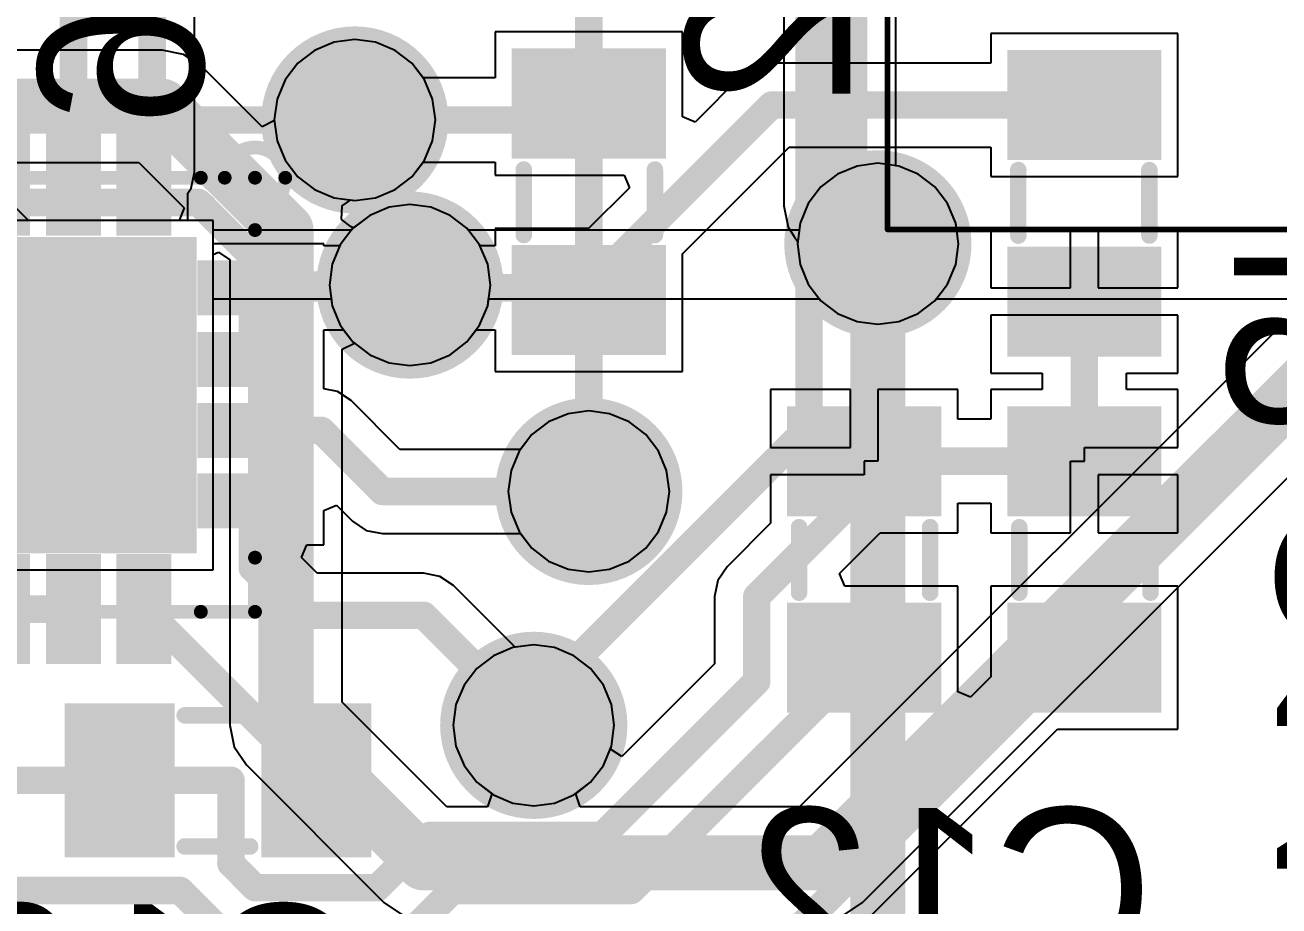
# Model space of a CAD drawing. Header units: millimetres. Extents: x 50.7 to 141.9, y 26.7 to 123.6.
# Drawn here: x 121.29 to 132.86, y 40.62 to 48.76 of the extents above; entities that cross this region are included whole.
import ezdxf

# ---------------------------------------------------------------- set-up
doc = ezdxf.new("R2010")
doc.units = ezdxf.units.MM
for name, color, linetype in [('BottomLayer', 5, 'Continuous'), ('BottomOverlay', 54, 'Continuous'), ('BottomPaste', 16, 'Continuous'), ('BottomSolder', 6, 'Continuous'), ('InternalPlane1', 76, 'Continuous'), ('InternalPlane3', 216, 'Continuous'), ('Mechanical15', 56, 'Continuous'), ('Mechanical16', 56, 'Continuous'), ('MidLayer1', 16, 'Continuous'), ('MidLayer2', 76, 'Continuous'), ('MidLayer3', 90, 'Continuous'), ('MidLayer4', 156, 'Continuous'), ('MultiLayer', 9, 'Continuous'), ('TopLayer', 1, 'Continuous'), ('TopSolder', 216, 'Continuous')]:
    doc.layers.add(name, color=color, linetype=linetype)

msp = doc.modelspace()

# ---------------------------------------------------------------- linework, layer by layer
at = {"layer": 'BottomLayer'}
for p, q in [((122.853, 47.398), (122.853, 49.902)), ((124.141, 48.597), (123.962, 48.522)), ((124.333, 48.622), (124.141, 48.597)), ((124.525, 48.597), (124.333, 48.622)), ((124.704, 48.522), (124.525, 48.597)), ((127.356, 48.692), (125.628, 48.692)), ((125.628, 48.692), (125.628, 48.267)), ((127.356, 47.909), (127.356, 48.692)), ((131.928, 48.677), (130.2, 48.677)), ((130.2, 48.677), (130.2, 48.405)), ((131.928, 47.357), (131.928, 48.677)), ((123.962, 48.522), (123.808, 48.404)), ((124.858, 48.404), (124.704, 48.522)), ((123.808, 48.404), (123.69, 48.25)), ((124.963, 48.267), (124.858, 48.404)), ((128.031, 48.376), (127.905, 48.292)), ((128.179, 48.405), (128.031, 48.376)), ((130.2, 48.405), (128.179, 48.405)), ((123.69, 48.25), (123.615, 48.071)), ((125.628, 48.267), (124.963, 48.267)), ((127.905, 48.292), (127.473, 47.86)), ((123.615, 48.071), (123.59, 47.879)), ((127.473, 47.86), (127.356, 47.909)), ((123.59, 47.879), (123.615, 47.687)), ((123.615, 47.687), (123.69, 47.508)), ((127.356, 46.644), (128.34, 47.629)), ((128.34, 47.629), (130.2, 47.629)), ((130.2, 47.629), (130.2, 47.357)), ((123.69, 47.508), (123.808, 47.354)), ((124.858, 47.354), (124.963, 47.491)), ((124.963, 47.491), (125.628, 47.491)), ((125.628, 47.491), (125.628, 47.371)), ((128.967, 47.454), (128.788, 47.379)), ((129.159, 47.479), (128.967, 47.454)), ((129.351, 47.454), (129.159, 47.479)), ((129.53, 47.379), (129.351, 47.454)), ((122.823, 47.249), (122.853, 47.398)), ((123.808, 47.354), (123.962, 47.236)), ((124.704, 47.236), (124.858, 47.354)), ((125.628, 47.371), (126.818, 47.371)), ((126.818, 47.371), (126.867, 47.254)), ((128.788, 47.379), (128.634, 47.261)), ((129.684, 47.261), (129.53, 47.379)), ((130.2, 47.357), (131.928, 47.357)), ((122.793, 47.204), (122.823, 47.249)), ((122.793, 46.952), (122.793, 47.204)), ((123.962, 47.236), (124.141, 47.161)), ((124.525, 47.161), (124.704, 47.236)), ((126.867, 47.254), (126.49, 46.877)), ((128.634, 47.261), (128.516, 47.107)), ((129.802, 47.107), (129.684, 47.261)), ((124.141, 47.161), (124.333, 47.136)), ((124.333, 47.136), (124.525, 47.161)), ((124.841, 47.098), (124.649, 47.073)), ((125.033, 47.073), (124.841, 47.098)), ((128.516, 47.107), (128.441, 46.928)), ((129.877, 46.928), (129.802, 47.107)), ((124.47, 46.998), (124.316, 46.88)), ((124.649, 47.073), (124.47, 46.998)), ((125.212, 46.998), (125.033, 47.073)), ((125.366, 46.88), (125.212, 46.998)), ((123.025, 46.952), (122.793, 46.952)), ((123.025, 46.736), (123.025, 46.952)), ((124.316, 46.88), (124.198, 46.726)), ((125.484, 46.726), (125.366, 46.88)), ((126.49, 46.877), (125.628, 46.877)), ((125.628, 46.877), (125.628, 46.718)), ((128.441, 46.928), (128.416, 46.736)), ((129.902, 46.736), (129.877, 46.928)), ((130.937, 46.863), (130.2, 46.863)), ((130.2, 46.863), (130.2, 46.33)), ((130.937, 46.33), (130.937, 46.863)), ((131.928, 46.863), (131.191, 46.863)), ((131.191, 46.863), (131.191, 46.33)), ((131.928, 46.33), (131.928, 46.863)), ((124.047, 46.736), (123.025, 46.736)), ((124.047, 46.718), (124.047, 46.736)), ((124.194, 46.718), (124.047, 46.718)), ((124.198, 46.726), (124.194, 46.718)), ((125.488, 46.718), (125.484, 46.726)), ((125.628, 46.718), (125.488, 46.718)), ((127.356, 45.557), (127.356, 46.644)), ((128.416, 46.736), (128.441, 46.544)), ((129.877, 46.544), (129.902, 46.736)), ((128.441, 46.544), (128.516, 46.365)), ((129.802, 46.365), (129.877, 46.544)), ((128.516, 46.365), (128.634, 46.211)), ((129.684, 46.211), (129.802, 46.365)), ((130.2, 46.33), (130.937, 46.33)), ((131.191, 46.33), (131.928, 46.33)), ((128.634, 46.211), (128.788, 46.093)), ((129.53, 46.093), (129.684, 46.211)), ((128.788, 46.093), (128.967, 46.018)), ((129.351, 46.018), (129.53, 46.093)), ((131.928, 46.076), (130.2, 46.076)), ((130.2, 46.076), (130.2, 45.542)), ((131.928, 45.542), (131.928, 46.076)), ((124.047, 45.923), (124.047, 45.941)), ((124.047, 45.941), (124.23, 45.941)), ((124.23, 45.941), (124.316, 45.83)), ((125.366, 45.83), (125.452, 45.941)), ((125.452, 45.941), (125.628, 45.941)), ((125.628, 45.941), (125.628, 45.557)), ((128.967, 46.018), (129.159, 45.993)), ((129.159, 45.993), (129.351, 46.018)), ((124.047, 45.398), (124.047, 45.923)), ((124.316, 45.83), (124.47, 45.712)), ((125.212, 45.712), (125.366, 45.83)), ((124.47, 45.712), (124.649, 45.637)), ((125.033, 45.637), (125.212, 45.712)), ((124.649, 45.637), (124.841, 45.612)), ((124.841, 45.612), (125.033, 45.637)), ((125.628, 45.557), (127.356, 45.557)), ((130.2, 45.542), (130.676, 45.542)), ((130.676, 45.542), (130.676, 45.39)), ((131.452, 45.39), (131.452, 45.542)), ((131.452, 45.542), (131.928, 45.542)), ((124.172, 45.373), (124.047, 45.398)), ((124.298, 45.289), (124.172, 45.373)), ((128.905, 45.39), (128.168, 45.39)), ((128.168, 45.39), (128.168, 44.856)), ((128.905, 44.856), (128.905, 45.39)), ((129.896, 45.39), (129.159, 45.39)), ((129.159, 45.39), (129.159, 44.729)), ((129.896, 45.118), (129.896, 45.39)), ((130.676, 45.39), (130.2, 45.39)), ((130.2, 45.39), (130.2, 45.118)), ((131.928, 45.39), (131.452, 45.39)), ((131.928, 44.856), (131.928, 45.39)), ((124.748, 44.838), (124.298, 45.289)), ((126.3, 45.168), (126.121, 45.093)), ((126.492, 45.193), (126.3, 45.168)), ((126.684, 45.168), (126.492, 45.193)), ((126.863, 45.093), (126.684, 45.168)), ((126.121, 45.093), (125.967, 44.975)), ((127.017, 44.975), (126.863, 45.093)), ((130.2, 45.118), (129.896, 45.118)), ((125.967, 44.975), (125.862, 44.838)), ((127.135, 44.821), (127.017, 44.975)), ((125.862, 44.838), (124.748, 44.838)), ((127.21, 44.642), (127.135, 44.821)), ((128.168, 44.856), (128.905, 44.856)), ((131.064, 44.729), (131.064, 44.856)), ((131.064, 44.856), (131.928, 44.856)), ((129.159, 44.729), (129.032, 44.729)), ((129.032, 44.729), (129.032, 44.602)), ((130.937, 44.069), (130.937, 44.729)), ((130.937, 44.729), (131.064, 44.729)), ((127.235, 44.45), (127.21, 44.642)), ((129.032, 44.602), (128.168, 44.602)), ((128.168, 44.602), (128.168, 44.156)), ((131.928, 44.602), (131.191, 44.602)), ((131.191, 44.602), (131.191, 44.069)), ((131.928, 44.069), (131.928, 44.602)), ((127.21, 44.258), (127.235, 44.45)), ((124.047, 44.274), (124.165, 44.323)), ((124.165, 44.323), (124.312, 44.175)), ((129.896, 44.069), (129.896, 44.341)), ((129.896, 44.341), (130.2, 44.341)), ((130.2, 44.341), (130.2, 44.069)), ((124.047, 43.958), (124.047, 44.274)), ((127.135, 44.079), (127.21, 44.258)), ((124.312, 44.175), (124.438, 44.091)), ((124.438, 44.091), (124.587, 44.062)), ((127.017, 43.925), (127.135, 44.079)), ((128.168, 44.156), (127.767, 43.754)), ((124.587, 44.062), (125.862, 44.062)), ((125.862, 44.062), (125.967, 43.925)), ((128.804, 43.693), (129.181, 44.069)), ((129.181, 44.069), (129.896, 44.069)), ((130.2, 44.069), (130.937, 44.069)), ((131.191, 44.069), (131.928, 44.069)), ((123.841, 43.84), (123.89, 43.958)), ((123.89, 43.958), (124.047, 43.958)), ((125.967, 43.925), (126.121, 43.807)), ((126.863, 43.807), (127.017, 43.925)), ((123.986, 43.695), (123.841, 43.84)), ((126.121, 43.807), (126.3, 43.732)), ((126.3, 43.732), (126.492, 43.707)), ((126.492, 43.707), (126.684, 43.732)), ((126.684, 43.732), (126.863, 43.807)), ((127.767, 43.754), (127.683, 43.628)), ((124.968, 43.695), (123.986, 43.695)), ((125.117, 43.666), (124.968, 43.695)), ((125.243, 43.582), (125.117, 43.666)), ((127.683, 43.628), (127.653, 43.479)), ((128.853, 43.575), (128.804, 43.693)), ((125.813, 43.011), (125.243, 43.582)), ((129.896, 43.575), (128.853, 43.575)), ((129.896, 42.6), (129.896, 43.575)), ((131.928, 43.575), (130.2, 43.575)), ((130.2, 43.575), (130.2, 42.739)), ((131.928, 42.255), (131.928, 43.575)), ((127.653, 43.479), (127.653, 42.858)), ((125.984, 43.034), (125.813, 43.011)), ((126.176, 43.009), (125.984, 43.034)), ((126.355, 42.934), (126.176, 43.009)), ((126.509, 42.816), (126.355, 42.934)), ((126.627, 42.662), (126.509, 42.816)), ((127.653, 42.858), (126.796, 42.002)), ((130.2, 42.739), (130.013, 42.551)), ((126.702, 42.483), (126.627, 42.662)), ((130.013, 42.551), (129.896, 42.6)), ((126.727, 42.291), (126.702, 42.483)), ((126.702, 42.099), (126.727, 42.291)), ((128.545, 39.984), (130.815, 42.255)), ((130.815, 42.255), (131.928, 42.255)), ((126.691, 42.072), (126.702, 42.099)), ((126.796, 42.002), (126.691, 42.072))]:
    msp.add_line(p, q, dxfattribs=at)
at = {"layer": 'BottomLayer', "const_width": 0.254}
for points in [[(121.737, 47.32), (121.737, 52.638)], [(122.464, 47.398), (122.464, 50.074)], [(126.34, 47.879), (126.492, 48.031)], [(126.492, 46.33), (128.179, 48.017)], [(128.179, 48.017), (131.064, 48.017)], [(124.333, 47.879), (126.34, 47.879)], [(122.387, 47.32), (122.464, 47.398)], [(123.387, 46.33), (126.492, 46.33)], [(123.387, 45.669), (123.387, 46.33)], [(131.064, 44.729), (131.064, 46.203)], [(123.387, 45.014), (124.023, 45.014)], [(124.023, 45.014), (124.587, 44.45)], [(128.041, 43.479), (129.292, 44.729)], [(129.292, 44.729), (131.064, 44.729)], [(124.587, 44.45), (126.492, 44.45)], [(123.387, 43.745), (123.387, 44.364)], [(123.387, 43.745), (123.825, 43.307)], [(128.041, 42.697), (128.041, 43.479)], [(121.082, 43.364), (121.737, 43.364)], [(122.387, 43.364), (122.396, 43.364)], [(122.396, 43.364), (123.977, 41.783)], [(123.825, 43.307), (124.968, 43.307)], [(124.968, 43.307), (125.984, 42.291)], [(126.884, 40.767), (129.032, 42.915)], [(128.27, 40.259), (130.995, 42.984)], [(126.619, 41.275), (128.041, 42.697)], [(120.675, 41.783), (122.163, 41.783)], [(122.163, 41.783), (123.19, 41.783)], [(123.19, 41.016), (123.19, 41.783)], [(124.542, 40.792), (125.024, 41.275)], [(125.024, 41.275), (126.619, 41.275)], [(123.19, 41.016), (123.413, 40.792)], [(117.856, 40.767), (122.72, 40.767)], [(122.72, 40.767), (123.203, 40.284)], [(123.413, 40.792), (124.542, 40.792)], [(124.752, 40.284), (125.235, 40.767)], [(125.235, 40.767), (126.884, 40.767)]]:
    msp.add_lwpolyline(points, dxfattribs=at)
at = {"layer": 'BottomLayer'}
for points, const_width in [([(124.092, 47.879, 1), (124.574, 47.879, 1)], 0.483), ([(126.428, 48.031, 1), (126.555, 48.031, 1)], 0.127), ([(128.116, 48.017, 1), (128.243, 48.017, 1)], 0.127), ([(128.116, 48.017, 1), (128.243, 48.017, 1)], 0.127), ([(131, 48.017, 1), (131.127, 48.017, 1)], 0.127), ([(124.269, 47.879, 1), (124.397, 47.879, 1)], 0.127), ([(126.276, 47.879, 1), (126.403, 47.879, 1)], 0.127), ([(126.276, 47.879, 1), (126.403, 47.879, 1)], 0.127), ([(121.674, 47.32, 1), (121.801, 47.32, 1)], 0.127), ([(122.323, 47.32, 1), (122.45, 47.32, 1)], 0.127), ([(122.401, 47.398, 1), (122.528, 47.398, 1)], 0.127), ([(122.401, 47.398, 1), (122.528, 47.398, 1)], 0.127), ([(128.918, 46.736, 1), (129.4, 46.736, 1)], 0.483), ([(124.6, 46.355, 1), (125.082, 46.355, 1)], 0.483), ([(123.323, 46.33, 1), (123.45, 46.33, 1)], 0.127), ([(123.323, 46.33, 1), (123.45, 46.33, 1)], 0.127), ([(126.428, 46.33, 1), (126.555, 46.33, 1)], 0.127), ([(126.428, 46.33, 1), (126.555, 46.33, 1)], 0.127), ([(131, 46.203, 1), (131.127, 46.203, 1)], 0.127), ([(123.323, 45.669, 1), (123.45, 45.669, 1)], 0.127), ([(123.323, 45.014, 1), (123.45, 45.014, 1)], 0.127), ([(123.96, 45.014, 1), (124.087, 45.014, 1)], 0.127), ([(123.96, 45.014, 1), (124.087, 45.014, 1)], 0.127), ([(126.251, 44.45, 1), (126.733, 44.45, 1)], 0.483), ([(129.228, 44.729, 1), (129.355, 44.729, 1)], 0.127), ([(129.228, 44.729, 1), (129.355, 44.729, 1)], 0.127), ([(131, 44.729, 1), (131.127, 44.729, 1)], 0.127), ([(131, 44.729, 1), (131.127, 44.729, 1)], 0.127), ([(124.523, 44.45, 1), (124.65, 44.45, 1)], 0.127), ([(124.523, 44.45, 1), (124.65, 44.45, 1)], 0.127), ([(126.428, 44.45, 1), (126.555, 44.45, 1)], 0.127), ([(123.323, 44.364, 1), (123.45, 44.364, 1)], 0.127), ([(123.323, 43.745, 1), (123.45, 43.745, 1)], 0.127), ([(123.323, 43.745, 1), (123.45, 43.745, 1)], 0.127), ([(127.978, 43.479, 1), (128.105, 43.479, 1)], 0.127), ([(127.978, 43.479, 1), (128.105, 43.479, 1)], 0.127), ([(121.674, 43.364, 1), (121.801, 43.364, 1)], 0.127), ([(122.323, 43.364, 1), (122.45, 43.364, 1)], 0.127), ([(122.333, 43.364, 1), (122.46, 43.364, 1)], 0.127), ([(122.333, 43.364, 1), (122.46, 43.364, 1)], 0.127), ([(123.761, 43.307, 1), (123.888, 43.307, 1)], 0.127), ([(123.761, 43.307, 1), (123.888, 43.307, 1)], 0.127), ([(124.904, 43.307, 1), (125.031, 43.307, 1)], 0.127), ([(124.904, 43.307, 1), (125.031, 43.307, 1)], 0.127), ([(128.969, 42.915, 1), (129.095, 42.915, 1)], 0.127), ([(130.931, 42.984, 1), (131.058, 42.984, 1)], 0.127), ([(127.978, 42.697, 1), (128.105, 42.697, 1)], 0.127), ([(127.978, 42.697, 1), (128.105, 42.697, 1)], 0.127), ([(125.743, 42.291, 1), (126.225, 42.291, 1)], 0.483), ([(125.921, 42.291, 1), (126.047, 42.291, 1)], 0.127), ([(122.099, 41.783, 1), (122.226, 41.783, 1)], 0.127), ([(122.099, 41.783, 1), (122.226, 41.783, 1)], 0.127), ([(123.126, 41.783, 1), (123.254, 41.783, 1)], 0.127), ([(123.126, 41.783, 1), (123.254, 41.783, 1)], 0.127), ([(123.914, 41.783, 1), (124.041, 41.783, 1)], 0.127), ([(124.961, 41.275, 1), (125.088, 41.275, 1)], 0.127), ([(124.961, 41.275, 1), (125.088, 41.275, 1)], 0.127), ([(126.555, 41.275, 1), (126.683, 41.275, 1)], 0.127), ([(126.555, 41.275, 1), (126.683, 41.275, 1)], 0.127), ([(123.126, 41.016, 1), (123.254, 41.016, 1)], 0.127), ([(123.126, 41.016, 1), (123.254, 41.016, 1)], 0.127), ([(122.657, 40.767, 1), (122.784, 40.767, 1)], 0.127), ([(122.657, 40.767, 1), (122.784, 40.767, 1)], 0.127), ([(123.35, 40.792, 1), (123.477, 40.792, 1)], 0.127), ([(123.35, 40.792, 1), (123.477, 40.792, 1)], 0.127), ([(124.478, 40.792, 1), (124.605, 40.792, 1)], 0.127), ([(124.478, 40.792, 1), (124.605, 40.792, 1)], 0.127), ([(125.171, 40.767, 1), (125.298, 40.767, 1)], 0.127), ([(125.171, 40.767, 1), (125.298, 40.767, 1)], 0.127), ([(126.821, 40.767, 1), (126.948, 40.767, 1)], 0.127), ([(126.821, 40.767, 1), (126.948, 40.767, 1)], 0.127)]:
    msp.add_lwpolyline(points, format="xyb", close=True, dxfattribs=dict(at, const_width=const_width))
for points in [[(127.102, 47.625), (127.102, 48.438), (125.882, 47.625), (125.882, 48.438)], [(130.454, 48.423), (130.454, 47.611), (131.674, 48.423), (131.674, 47.611)], [(121.889, 46.914), (121.889, 47.727), (121.585, 46.914), (121.585, 47.727)], [(122.539, 46.914), (122.539, 47.727), (122.235, 46.914), (122.235, 47.727)], [(122.771, 46.698), (120.053, 46.698), (122.771, 43.98), (120.053, 43.98)], [(127.102, 45.811), (127.102, 46.623), (125.882, 45.811), (125.882, 46.623)], [(130.454, 46.609), (130.454, 45.796), (131.674, 46.609), (131.674, 45.796)], [(123.793, 46.482), (122.981, 46.482), (123.793, 46.177), (122.981, 46.177)], [(122.981, 45.517), (123.793, 45.517), (122.981, 45.822), (123.793, 45.822)], [(122.981, 44.862), (123.793, 44.862), (122.981, 45.166), (123.793, 45.166)], [(129.642, 44.323), (129.642, 45.136), (128.422, 44.323), (128.422, 45.136)], [(131.674, 44.323), (131.674, 45.136), (130.454, 44.323), (130.454, 45.136)], [(122.981, 44.212), (123.793, 44.212), (122.981, 44.516), (123.793, 44.516)], [(121.585, 43.77), (121.585, 42.958), (121.889, 43.77), (121.889, 42.958)], [(122.235, 43.77), (122.235, 42.958), (122.539, 43.77), (122.539, 42.958)], [(129.642, 42.509), (129.642, 43.321), (128.422, 42.509), (128.422, 43.321)], [(131.674, 42.509), (131.674, 43.321), (130.454, 42.509), (130.454, 43.321)], [(121.757, 41.173), (122.569, 41.173), (121.757, 42.393), (122.569, 42.393)], [(123.571, 41.173), (124.384, 41.173), (123.571, 42.393), (124.384, 42.393)]]:
    msp.add_solid(points, dxfattribs=at)
at = {"layer": 'BottomOverlay'}
for points, const_width in [([(123.691, 47.346, 1), (123.133, 47.346, 1)], 0.127), ([(125.854, 47.422, 1), (125.93, 47.422, 1)], 0.0762), ([(127.064, 47.422, 1), (127.14, 47.422, 1)], 0.0762), ([(130.416, 47.417, 1), (130.493, 47.417, 1)], 0.0762), ([(131.626, 47.417, 1), (131.702, 47.417, 1)], 0.0762), ([(122.88, 47.346, 1), (122.944, 47.346, 1)], 0.0635), ([(123.101, 47.346, 1), (123.164, 47.346, 1)], 0.0635), ([(123.38, 47.346, 1), (123.444, 47.346, 1)], 0.0635), ([(123.38, 47.346, 1), (123.444, 47.346, 1)], 0.0635), ([(123.66, 47.346, 1), (123.723, 47.346, 1)], 0.0635), ([(123.38, 46.863, 1), (123.444, 46.863, 1)], 0.0635), ([(125.854, 46.817, 1), (125.93, 46.817, 1)], 0.0762), ([(127.064, 46.817, 1), (127.14, 46.817, 1)], 0.0762), ([(130.416, 46.812, 1), (130.493, 46.812, 1)], 0.0762), ([(131.626, 46.812, 1), (131.702, 46.812, 1)], 0.0762), ([(128.394, 44.12, 1), (128.47, 44.12, 1)], 0.0762), ([(129.603, 44.12, 1), (129.68, 44.12, 1)], 0.0762), ([(130.426, 44.12, 1), (130.502, 44.12, 1)], 0.0762), ([(131.636, 44.12, 1), (131.712, 44.12, 1)], 0.0762), ([(123.38, 43.839, 1), (123.444, 43.839, 1)], 0.0635), ([(128.394, 43.515, 1), (128.47, 43.515, 1)], 0.0762), ([(129.603, 43.515, 1), (129.68, 43.515, 1)], 0.0762), ([(130.426, 43.515, 1), (130.502, 43.515, 1)], 0.0762), ([(131.636, 43.515, 1), (131.712, 43.515, 1)], 0.0762), ([(122.88, 43.339, 1), (122.944, 43.339, 1)], 0.0635), ([(123.38, 43.339, 1), (123.444, 43.339, 1)], 0.0635), ([(123.38, 43.339, 1), (123.444, 43.339, 1)], 0.0635), ([(122.725, 42.383, 1), (122.801, 42.383, 1)], 0.0762), ([(123.33, 42.383, 1), (123.406, 42.383, 1)], 0.0762), ([(122.725, 41.173, 1), (122.801, 41.173, 1)], 0.0762), ([(123.33, 41.173, 1), (123.406, 41.173, 1)], 0.0762)]:
    msp.add_lwpolyline(points, format="xyb", close=True, dxfattribs=dict(at, const_width=const_width))
for points, const_width in [([(125.892, 46.817), (125.892, 47.422)], 0.152), ([(127.102, 46.817), (127.102, 47.422)], 0.152), ([(130.454, 46.812), (130.454, 47.417)], 0.152), ([(131.664, 46.812), (131.664, 47.417)], 0.152), ([(122.912, 47.346), (123.412, 47.346)], 0.127), ([(123.412, 46.863), (123.412, 47.346)], 0.127), ([(128.432, 43.515), (128.432, 44.12)], 0.152), ([(129.642, 43.515), (129.642, 44.12)], 0.152), ([(130.464, 43.515), (130.464, 44.12)], 0.152), ([(131.674, 43.515), (131.674, 44.12)], 0.152), ([(123.412, 43.339), (123.412, 43.839)], 0.127), ([(122.912, 43.339), (123.412, 43.339)], 0.127), ([(122.763, 42.383), (123.368, 42.383)], 0.152), ([(122.763, 41.173), (123.368, 41.173)], 0.152)]:
    msp.add_lwpolyline(points, dxfattribs=dict(at, const_width=const_width))
at = {"layer": 'BottomPaste'}
for points in [[(127.102, 47.625), (127.102, 48.438), (125.882, 47.625), (125.882, 48.438)], [(130.454, 48.423), (130.454, 47.611), (131.674, 48.423), (131.674, 47.611)], [(121.889, 46.914), (121.889, 47.727), (121.585, 46.914), (121.585, 47.727)], [(122.539, 46.914), (122.539, 47.727), (122.235, 46.914), (122.235, 47.727)], [(127.102, 45.811), (127.102, 46.623), (125.882, 45.811), (125.882, 46.623)], [(122.662, 46.609), (121.562, 46.609), (122.662, 45.491), (121.562, 45.491)], [(130.454, 46.609), (130.454, 45.796), (131.674, 46.609), (131.674, 45.796)], [(123.793, 46.482), (122.981, 46.482), (123.793, 46.177), (122.981, 46.177)], [(122.981, 45.517), (123.793, 45.517), (122.981, 45.822), (123.793, 45.822)], [(122.662, 45.189), (121.562, 45.189), (122.662, 44.089), (121.562, 44.089)], [(122.981, 44.862), (123.793, 44.862), (122.981, 45.166), (123.793, 45.166)], [(129.642, 44.323), (129.642, 45.136), (128.422, 44.323), (128.422, 45.136)], [(131.674, 44.323), (131.674, 45.136), (130.454, 44.323), (130.454, 45.136)], [(122.981, 44.212), (123.793, 44.212), (122.981, 44.516), (123.793, 44.516)], [(121.585, 43.77), (121.585, 42.958), (121.889, 43.77), (121.889, 42.958)], [(122.235, 43.77), (122.235, 42.958), (122.539, 43.77), (122.539, 42.958)], [(129.642, 42.509), (129.642, 43.321), (128.422, 42.509), (128.422, 43.321)], [(131.674, 42.509), (131.674, 43.321), (130.454, 42.509), (130.454, 43.321)], [(121.757, 41.173), (122.569, 41.173), (121.757, 42.393), (122.569, 42.393)], [(123.571, 41.173), (124.384, 41.173), (123.571, 42.393), (124.384, 42.393)]]:
    msp.add_solid(points, dxfattribs=at)
at = {"layer": 'BottomSolder', "const_width": 0.584}
for points in [[(124.041, 47.879, 1), (124.625, 47.879, 1)], [(128.867, 46.736, 1), (129.451, 46.736, 1)], [(124.549, 46.355, 1), (125.133, 46.355, 1)], [(126.2, 44.45, 1), (126.784, 44.45, 1)], [(125.692, 42.291, 1), (126.276, 42.291, 1)]]:
    msp.add_lwpolyline(points, format="xyb", close=True, dxfattribs=at)
at = {"layer": 'BottomSolder'}
for points in [[(127.203, 47.523), (127.203, 48.539), (125.781, 47.523), (125.781, 48.539)], [(130.353, 48.525), (130.353, 47.509), (131.775, 48.525), (131.775, 47.509)], [(121.336, 46.812), (121.336, 47.828), (120.828, 46.812), (120.828, 47.828)], [(121.991, 46.812), (121.991, 47.828), (121.483, 46.812), (121.483, 47.828)], [(122.641, 46.812), (122.641, 47.828), (122.133, 46.812), (122.133, 47.828)], [(122.873, 46.799), (119.951, 46.799), (122.873, 43.879), (119.951, 43.879)], [(121.31, 46.66), (120.091, 46.66), (121.31, 45.441), (120.091, 45.441)], [(122.712, 46.66), (121.512, 46.66), (122.712, 45.441), (121.512, 45.441)], [(127.203, 45.709), (127.203, 46.725), (125.781, 45.709), (125.781, 46.725)], [(130.353, 46.711), (130.353, 45.695), (131.775, 46.711), (131.775, 45.695)], [(123.895, 46.584), (122.879, 46.584), (123.895, 46.076), (122.879, 46.076)], [(122.879, 45.415), (123.895, 45.415), (122.879, 45.923), (123.895, 45.923)], [(121.31, 45.239), (120.091, 45.239), (121.31, 44.039), (120.091, 44.039)], [(122.712, 45.239), (121.512, 45.239), (122.712, 44.039), (121.512, 44.039)], [(122.879, 44.76), (123.895, 44.76), (122.879, 45.268), (123.895, 45.268)], [(129.743, 44.221), (129.743, 45.237), (128.321, 44.221), (128.321, 45.237)], [(131.775, 44.221), (131.775, 45.237), (130.353, 44.221), (130.353, 45.237)], [(122.879, 44.11), (123.895, 44.11), (122.879, 44.618), (123.895, 44.618)], [(120.828, 43.872), (120.828, 42.856), (121.336, 43.872), (121.336, 42.856)], [(121.483, 43.872), (121.483, 42.856), (121.991, 43.872), (121.991, 42.856)], [(122.133, 43.872), (122.133, 42.856), (122.641, 43.872), (122.641, 42.856)], [(129.743, 42.407), (129.743, 43.423), (128.321, 42.407), (128.321, 43.423)], [(131.775, 42.407), (131.775, 43.423), (130.353, 42.407), (130.353, 43.423)], [(121.655, 41.072), (122.671, 41.072), (121.655, 42.494), (122.671, 42.494)], [(123.469, 41.072), (124.485, 41.072), (123.469, 42.494), (124.485, 42.494)]]:
    msp.add_solid(points, dxfattribs=at)
at = {"layer": 'InternalPlane1'}
for points, const_width in [([(123.901, 47.879, 1), (124.765, 47.879, 1)], 0.864), ([(128.727, 46.736, 1), (129.591, 46.736, 1)], 0.864), ([(124.409, 46.355, 1), (125.273, 46.355, 1)], 0.864), ([(121.031, 45.339, 1), (121.793, 45.339, 1)], 0.762), ([(126.06, 44.45, 1), (126.924, 44.45, 1)], 0.864), ([(125.552, 42.291, 1), (126.416, 42.291, 1)], 0.864)]:
    msp.add_lwpolyline(points, format="xyb", close=True, dxfattribs=dict(at, const_width=const_width))
at = {"layer": 'InternalPlane3'}
for points, const_width in [([(123.901, 47.879, 1), (124.765, 47.879, 1)], 0.864), ([(128.727, 46.736, 1), (129.591, 46.736, 1)], 0.864), ([(124.409, 46.355, 1), (125.273, 46.355, 1)], 0.864), ([(121.031, 45.339, 1), (121.793, 45.339, 1)], 0.762), ([(126.06, 44.45, 1), (126.924, 44.45, 1)], 0.864), ([(125.552, 42.291, 1), (126.416, 42.291, 1)], 0.864)]:
    msp.add_lwpolyline(points, format="xyb", close=True, dxfattribs=dict(at, const_width=const_width))
at = {"layer": 'Mechanical15', "const_width": 0.05}
for points in [[(129.248, 46.868), (129.248, 62.988)], [(129.248, 46.868), (139.593, 46.868)]]:
    msp.add_lwpolyline(points, dxfattribs=at)
at = {"layer": 'Mechanical15', "const_width": 0.025}
msp.add_lwpolyline([(129.235, 46.868, 1), (129.26, 46.868, 1)], format="xyb", close=True, dxfattribs=at)
msp.add_lwpolyline([(129.235, 46.868, 1), (129.26, 46.868, 1)], format="xyb", close=True, dxfattribs=at)
at = {"layer": 'Mechanical16', "const_width": 0.127}
for points in [[(119.405, 47.346), (123.412, 47.346)], [(123.412, 43.339), (123.412, 47.346)], [(119.405, 43.339), (123.412, 43.339)]]:
    msp.add_lwpolyline(points, dxfattribs=at)
at = {"layer": 'Mechanical16', "const_width": 0.0635}
for points in [[(123.38, 47.346, 1), (123.444, 47.346, 1)], [(123.38, 47.346, 1), (123.444, 47.346, 1)], [(123.38, 43.339, 1), (123.444, 43.339, 1)], [(123.38, 43.339, 1), (123.444, 43.339, 1)]]:
    msp.add_lwpolyline(points, format="xyb", close=True, dxfattribs=at)
at = {"layer": 'MidLayer1', "const_width": 0.483}
for points in [[(124.092, 47.879, 1), (124.574, 47.879, 1)], [(128.918, 46.736, 1), (129.4, 46.736, 1)], [(124.6, 46.355, 1), (125.082, 46.355, 1)], [(126.251, 44.45, 1), (126.733, 44.45, 1)], [(125.743, 42.291, 1), (126.225, 42.291, 1)]]:
    msp.add_lwpolyline(points, format="xyb", close=True, dxfattribs=at)
at = {"layer": 'MidLayer1'}
msp.add_solid([(122.771, 46.698), (120.053, 46.698), (122.771, 43.98), (120.053, 43.98)], dxfattribs=at)
at = {"layer": 'MidLayer2'}
for points, const_width in [([(128.524, 45.045), (128.524, 77.534)], 0.254), ([(126.492, 44.45), (126.492, 52.622)], 0.254), ([(119.674, 47.879), (124.333, 47.879)], 0.254), ([(117.685, 47.117), (122.891, 47.117)], 0.254), ([(122.891, 47.117), (122.929, 47.079)], 0.254), ([(122.929, 47.079), (122.936, 47.079)], 0.254), ([(122.929, 47.079), (123.653, 46.355)], 0.254), ([(129.159, 39.37), (129.159, 46.736)], 0.508), ([(123.653, 46.355), (124.841, 46.355)], 0.254), ([(125.984, 42.505), (128.524, 45.045)], 0.254), ([(125.984, 42.291), (125.984, 42.505)], 0.254)]:
    msp.add_lwpolyline(points, dxfattribs=dict(at, const_width=const_width))
for points, const_width in [([(124.092, 47.879, 1), (124.574, 47.879, 1)], 0.483), ([(124.269, 47.879, 1), (124.397, 47.879, 1)], 0.127), ([(122.827, 47.117, 1), (122.954, 47.117, 1)], 0.127), ([(122.827, 47.117, 1), (122.954, 47.117, 1)], 0.127), ([(122.865, 47.079, 1), (122.992, 47.079, 1)], 0.127), ([(122.865, 47.079, 1), (122.992, 47.079, 1)], 0.127), ([(122.865, 47.079, 1), (122.992, 47.079, 1)], 0.127), ([(122.873, 47.079, 1), (122.999, 47.079, 1)], 0.127), ([(128.918, 46.736, 1), (129.4, 46.736, 1)], 0.483), ([(129.032, 46.736, 1), (129.286, 46.736, 1)], 0.254), ([(124.6, 46.355, 1), (125.082, 46.355, 1)], 0.483), ([(123.589, 46.355, 1), (123.716, 46.355, 1)], 0.127), ([(123.589, 46.355, 1), (123.716, 46.355, 1)], 0.127), ([(124.778, 46.355, 1), (124.904, 46.355, 1)], 0.127), ([(128.46, 45.045, 1), (128.588, 45.045, 1)], 0.127), ([(128.46, 45.045, 1), (128.588, 45.045, 1)], 0.127), ([(126.251, 44.45, 1), (126.733, 44.45, 1)], 0.483), ([(126.428, 44.45, 1), (126.555, 44.45, 1)], 0.127), ([(125.743, 42.291, 1), (126.225, 42.291, 1)], 0.483), ([(125.921, 42.505, 1), (126.047, 42.505, 1)], 0.127), ([(125.921, 42.505, 1), (126.047, 42.505, 1)], 0.127), ([(125.921, 42.291, 1), (126.047, 42.291, 1)], 0.127)]:
    msp.add_lwpolyline(points, format="xyb", close=True, dxfattribs=dict(at, const_width=const_width))
msp.add_solid([(122.771, 46.698), (120.053, 46.698), (122.771, 43.98), (120.053, 43.98)], dxfattribs=at)
at = {"layer": 'MidLayer3'}
for p, q in [((121.323, 46.952), (118.618, 49.657)), ((124.141, 48.597), (123.962, 48.522)), ((124.333, 48.622), (124.141, 48.597)), ((124.525, 48.597), (124.333, 48.622)), ((124.704, 48.522), (124.525, 48.597)), ((123.962, 48.522), (123.808, 48.404)), ((124.858, 48.404), (124.704, 48.522)), ((123.808, 48.404), (123.69, 48.25)), ((124.976, 48.25), (124.858, 48.404)), ((123.69, 48.25), (123.615, 48.071)), ((125.051, 48.071), (124.976, 48.25)), ((123.615, 48.071), (123.59, 47.879)), ((125.076, 47.879), (125.051, 48.071)), ((123.59, 47.879), (123.615, 47.687)), ((125.051, 47.687), (125.076, 47.879)), ((123.615, 47.687), (123.69, 47.508)), ((124.976, 47.508), (125.051, 47.687)), ((123.69, 47.508), (123.808, 47.354)), ((124.858, 47.354), (124.976, 47.508)), ((128.967, 47.454), (128.788, 47.379)), ((129.159, 47.479), (128.967, 47.454)), ((129.351, 47.454), (129.159, 47.479)), ((129.53, 47.379), (129.351, 47.454)), ((123.808, 47.354), (123.962, 47.236)), ((124.704, 47.236), (124.858, 47.354)), ((128.788, 47.379), (128.634, 47.261)), ((129.684, 47.261), (129.53, 47.379)), ((123.962, 47.236), (124.141, 47.161)), ((124.525, 47.161), (124.704, 47.236)), ((128.634, 47.261), (128.516, 47.107)), ((129.802, 47.107), (129.684, 47.261)), ((124.141, 47.161), (124.333, 47.136)), ((124.333, 47.136), (124.525, 47.161)), ((124.841, 47.098), (124.649, 47.073)), ((125.033, 47.073), (124.841, 47.098)), ((128.516, 47.107), (128.441, 46.928)), ((129.877, 46.928), (129.802, 47.107)), ((124.47, 46.998), (124.316, 46.88)), ((124.649, 47.073), (124.47, 46.998)), ((125.212, 46.998), (125.033, 47.073)), ((125.366, 46.88), (125.212, 46.998)), ((123.025, 46.952), (121.323, 46.952)), ((123.025, 46.863), (123.025, 46.952)), ((124.302, 46.863), (123.025, 46.863)), ((124.316, 46.88), (124.302, 46.863)), ((125.38, 46.863), (125.366, 46.88)), ((128.433, 46.863), (125.38, 46.863)), ((128.441, 46.928), (128.433, 46.863)), ((129.885, 46.863), (129.877, 46.928)), ((140.208, 46.863), (129.885, 46.863)), ((123.025, 43.726), (123.025, 46.228)), ((123.025, 46.228), (124.115, 46.228)), ((124.115, 46.228), (124.123, 46.163)), ((124.123, 46.163), (124.198, 45.984)), ((125.484, 45.984), (125.559, 46.163)), ((125.559, 46.163), (125.567, 46.228)), ((125.567, 46.228), (128.62, 46.228)), ((128.62, 46.228), (128.634, 46.211)), ((128.634, 46.211), (128.788, 46.093)), ((129.53, 46.093), (129.684, 46.211)), ((129.684, 46.211), (129.698, 46.228)), ((129.698, 46.228), (140.208, 46.228)), ((128.788, 46.093), (128.967, 46.018)), ((129.351, 46.018), (129.53, 46.093)), ((124.198, 45.984), (124.316, 45.83)), ((125.366, 45.83), (125.484, 45.984)), ((128.967, 46.018), (129.159, 45.993)), ((129.159, 45.993), (129.351, 46.018)), ((124.316, 45.83), (124.47, 45.712)), ((125.212, 45.712), (125.366, 45.83)), ((124.47, 45.712), (124.649, 45.637)), ((125.033, 45.637), (125.212, 45.712)), ((124.649, 45.637), (124.841, 45.612)), ((124.841, 45.612), (125.033, 45.637)), ((126.3, 45.168), (126.121, 45.093)), ((126.492, 45.193), (126.3, 45.168)), ((126.684, 45.168), (126.492, 45.193)), ((126.863, 45.093), (126.684, 45.168)), ((126.121, 45.093), (125.967, 44.975)), ((127.017, 44.975), (126.863, 45.093)), ((125.967, 44.975), (125.849, 44.821)), ((127.135, 44.821), (127.017, 44.975)), ((125.849, 44.821), (125.774, 44.642)), ((127.21, 44.642), (127.135, 44.821)), ((125.774, 44.642), (125.749, 44.45)), ((127.235, 44.45), (127.21, 44.642)), ((125.749, 44.45), (125.774, 44.258)), ((127.21, 44.258), (127.235, 44.45)), ((125.774, 44.258), (125.849, 44.079)), ((127.135, 44.079), (127.21, 44.258)), ((125.849, 44.079), (125.967, 43.925)), ((127.017, 43.925), (127.135, 44.079)), ((125.967, 43.925), (126.121, 43.807)), ((126.863, 43.807), (127.017, 43.925)), ((126.121, 43.807), (126.3, 43.732)), ((126.3, 43.732), (126.492, 43.707)), ((126.492, 43.707), (126.684, 43.732)), ((126.684, 43.732), (126.863, 43.807)), ((119.799, 43.726), (123.025, 43.726)), ((125.613, 42.934), (125.459, 42.816)), ((125.792, 43.009), (125.613, 42.934)), ((125.984, 43.034), (125.792, 43.009)), ((126.176, 43.009), (125.984, 43.034)), ((126.355, 42.934), (126.176, 43.009)), ((126.509, 42.816), (126.355, 42.934)), ((125.459, 42.816), (125.341, 42.662)), ((126.627, 42.662), (126.509, 42.816)), ((125.341, 42.662), (125.266, 42.483)), ((126.702, 42.483), (126.627, 42.662)), ((125.266, 42.483), (125.241, 42.291)), ((126.727, 42.291), (126.702, 42.483)), ((125.241, 42.291), (125.266, 42.099)), ((126.702, 42.099), (126.727, 42.291)), ((125.266, 42.099), (125.341, 41.92)), ((126.627, 41.92), (126.702, 42.099)), ((125.341, 41.92), (125.459, 41.766)), ((126.509, 41.766), (126.627, 41.92)), ((125.459, 41.766), (125.613, 41.648)), ((126.355, 41.648), (126.509, 41.766)), ((125.613, 41.648), (125.792, 41.573)), ((125.792, 41.573), (125.984, 41.548)), ((125.984, 41.548), (126.176, 41.573)), ((126.176, 41.573), (126.355, 41.648))]:
    msp.add_line(p, q, dxfattribs=at)
at = {"layer": 'MidLayer3', "const_width": 0.483}
for points in [[(124.092, 47.879, 1), (124.574, 47.879, 1)], [(128.918, 46.736, 1), (129.4, 46.736, 1)], [(124.6, 46.355, 1), (125.082, 46.355, 1)], [(126.251, 44.45, 1), (126.733, 44.45, 1)], [(125.743, 42.291, 1), (126.225, 42.291, 1)]]:
    msp.add_lwpolyline(points, format="xyb", close=True, dxfattribs=at)
at = {"layer": 'MidLayer3'}
msp.add_solid([(122.771, 46.698), (120.053, 46.698), (122.771, 43.98), (120.053, 43.98)], dxfattribs=at)
at = {"layer": 'MidLayer4'}
for p, q in [((124.141, 48.597), (123.962, 48.522)), ((124.333, 48.622), (124.141, 48.597)), ((124.525, 48.597), (124.333, 48.622)), ((124.704, 48.522), (124.525, 48.597)), ((123.962, 48.522), (123.808, 48.404)), ((124.858, 48.404), (124.704, 48.522)), ((123.808, 48.404), (123.69, 48.25)), ((124.976, 48.25), (124.858, 48.404)), ((123.69, 48.25), (123.615, 48.071)), ((125.051, 48.071), (124.976, 48.25)), ((123.615, 48.071), (123.59, 47.879)), ((125.076, 47.879), (125.051, 48.071)), ((123.59, 47.879), (123.615, 47.687)), ((125.051, 47.687), (125.076, 47.879)), ((123.615, 47.687), (123.69, 47.508)), ((124.976, 47.508), (125.051, 47.687)), ((123.69, 47.508), (123.808, 47.354)), ((124.858, 47.354), (124.976, 47.508)), ((128.967, 47.454), (128.788, 47.379)), ((129.159, 47.479), (128.967, 47.454)), ((129.351, 47.454), (129.159, 47.479)), ((129.53, 47.379), (129.351, 47.454)), ((123.808, 47.354), (123.962, 47.236)), ((124.704, 47.236), (124.858, 47.354)), ((128.788, 47.379), (128.634, 47.261)), ((129.684, 47.261), (129.53, 47.379)), ((123.962, 47.236), (124.141, 47.161)), ((124.525, 47.161), (124.704, 47.236)), ((128.634, 47.261), (128.516, 47.107)), ((129.802, 47.107), (129.684, 47.261)), ((124.141, 47.161), (124.333, 47.136)), ((124.333, 47.136), (124.525, 47.161)), ((124.841, 47.098), (124.649, 47.073)), ((125.033, 47.073), (124.841, 47.098)), ((128.516, 47.107), (128.441, 46.928)), ((129.877, 46.928), (129.802, 47.107)), ((124.47, 46.998), (124.316, 46.88)), ((124.649, 47.073), (124.47, 46.998)), ((125.212, 46.998), (125.033, 47.073)), ((125.366, 46.88), (125.212, 46.998)), ((123.025, 46.952), (119.799, 46.952)), ((123.025, 43.726), (123.025, 46.952)), ((124.316, 46.88), (124.198, 46.726)), ((125.484, 46.726), (125.366, 46.88)), ((128.441, 46.928), (128.416, 46.736)), ((129.902, 46.736), (129.877, 46.928)), ((124.198, 46.726), (124.123, 46.547)), ((125.559, 46.547), (125.484, 46.726)), ((128.416, 46.736), (128.441, 46.544)), ((129.877, 46.544), (129.902, 46.736)), ((124.123, 46.547), (124.098, 46.355)), ((125.584, 46.355), (125.559, 46.547)), ((128.441, 46.544), (128.516, 46.365)), ((129.802, 46.365), (129.877, 46.544)), ((124.098, 46.355), (124.123, 46.163)), ((125.559, 46.163), (125.584, 46.355)), ((128.516, 46.365), (128.634, 46.211)), ((129.684, 46.211), (129.802, 46.365)), ((124.123, 46.163), (124.198, 45.984)), ((125.484, 45.984), (125.559, 46.163)), ((128.634, 46.211), (128.788, 46.093)), ((129.53, 46.093), (129.684, 46.211)), ((128.788, 46.093), (128.967, 46.018)), ((129.351, 46.018), (129.53, 46.093)), ((124.198, 45.984), (124.316, 45.83)), ((125.366, 45.83), (125.484, 45.984)), ((128.967, 46.018), (129.159, 45.993)), ((129.159, 45.993), (129.351, 46.018)), ((124.316, 45.83), (124.47, 45.712)), ((125.212, 45.712), (125.366, 45.83)), ((124.47, 45.712), (124.649, 45.637)), ((125.033, 45.637), (125.212, 45.712)), ((124.649, 45.637), (124.841, 45.612)), ((124.841, 45.612), (125.033, 45.637)), ((126.3, 45.168), (126.121, 45.093)), ((126.492, 45.193), (126.3, 45.168)), ((126.684, 45.168), (126.492, 45.193)), ((126.863, 45.093), (126.684, 45.168)), ((126.121, 45.093), (125.967, 44.975)), ((127.017, 44.975), (126.863, 45.093)), ((125.967, 44.975), (125.849, 44.821)), ((127.135, 44.821), (127.017, 44.975)), ((125.849, 44.821), (125.774, 44.642)), ((127.21, 44.642), (127.135, 44.821)), ((125.774, 44.642), (125.749, 44.45)), ((127.235, 44.45), (127.21, 44.642)), ((125.749, 44.45), (125.774, 44.258)), ((127.21, 44.258), (127.235, 44.45)), ((125.774, 44.258), (125.849, 44.079)), ((127.135, 44.079), (127.21, 44.258)), ((125.849, 44.079), (125.967, 43.925)), ((127.017, 43.925), (127.135, 44.079)), ((125.967, 43.925), (126.121, 43.807)), ((126.863, 43.807), (127.017, 43.925)), ((126.121, 43.807), (126.3, 43.732)), ((126.3, 43.732), (126.492, 43.707)), ((126.492, 43.707), (126.684, 43.732)), ((126.684, 43.732), (126.863, 43.807)), ((119.799, 43.726), (123.025, 43.726)), ((125.613, 42.934), (125.459, 42.816)), ((125.792, 43.009), (125.613, 42.934)), ((125.984, 43.034), (125.792, 43.009)), ((126.176, 43.009), (125.984, 43.034)), ((126.355, 42.934), (126.176, 43.009)), ((126.509, 42.816), (126.355, 42.934)), ((125.459, 42.816), (125.341, 42.662)), ((126.627, 42.662), (126.509, 42.816)), ((125.341, 42.662), (125.266, 42.483)), ((126.702, 42.483), (126.627, 42.662)), ((125.266, 42.483), (125.241, 42.291)), ((126.727, 42.291), (126.702, 42.483)), ((125.241, 42.291), (125.266, 42.099)), ((126.702, 42.099), (126.727, 42.291)), ((125.266, 42.099), (125.341, 41.92)), ((126.627, 41.92), (126.702, 42.099)), ((125.341, 41.92), (125.459, 41.766)), ((126.509, 41.766), (126.627, 41.92)), ((125.459, 41.766), (125.613, 41.648)), ((126.355, 41.648), (126.509, 41.766)), ((125.613, 41.648), (125.792, 41.573)), ((125.792, 41.573), (125.984, 41.548)), ((125.984, 41.548), (126.176, 41.573)), ((126.176, 41.573), (126.355, 41.648))]:
    msp.add_line(p, q, dxfattribs=at)
at = {"layer": 'MidLayer4', "const_width": 0.483}
for points in [[(124.092, 47.879, 1), (124.574, 47.879, 1)], [(128.918, 46.736, 1), (129.4, 46.736, 1)], [(124.6, 46.355, 1), (125.082, 46.355, 1)], [(126.251, 44.45, 1), (126.733, 44.45, 1)], [(125.743, 42.291, 1), (126.225, 42.291, 1)]]:
    msp.add_lwpolyline(points, format="xyb", close=True, dxfattribs=at)
at = {"layer": 'MidLayer4'}
msp.add_solid([(122.771, 46.698), (120.053, 46.698), (122.771, 43.98), (120.053, 43.98)], dxfattribs=at)
at = {"layer": 'MultiLayer', "const_width": 0.483}
for points in [[(124.092, 47.879, 1), (124.574, 47.879, 1)], [(128.918, 46.736, 1), (129.4, 46.736, 1)], [(124.6, 46.355, 1), (125.082, 46.355, 1)], [(126.251, 44.45, 1), (126.733, 44.45, 1)], [(125.743, 42.291, 1), (126.225, 42.291, 1)]]:
    msp.add_lwpolyline(points, format="xyb", close=True, dxfattribs=at)
at = {"layer": 'MultiLayer'}
msp.add_solid([(122.771, 46.698), (120.053, 46.698), (122.771, 43.98), (120.053, 43.98)], dxfattribs=at)
at = {"layer": 'TopLayer'}
for p, q in [((129.326, 47.457), (129.326, 50.378)), ((128.29, 49.422), (128.29, 47.087)), ((124.141, 48.597), (123.962, 48.522)), ((124.333, 48.622), (124.141, 48.597)), ((124.525, 48.597), (124.333, 48.622)), ((124.704, 48.522), (124.525, 48.597)), ((122.555, 48.524), (117.348, 48.524)), ((122.753, 48.485), (122.555, 48.524)), ((122.921, 48.372), (122.753, 48.485)), ((123.962, 48.522), (123.808, 48.404)), ((124.858, 48.404), (124.704, 48.522)), ((123.477, 47.817), (122.921, 48.372)), ((123.808, 48.404), (123.69, 48.25)), ((124.976, 48.25), (124.858, 48.404)), ((123.69, 48.25), (123.615, 48.071)), ((125.051, 48.071), (124.976, 48.25)), ((123.615, 48.071), (123.59, 47.879)), ((125.076, 47.879), (125.051, 48.071)), ((123.591, 47.873), (123.477, 47.817)), ((123.59, 47.879), (123.591, 47.873)), ((125.051, 47.687), (125.076, 47.879)), ((124.976, 47.508), (125.051, 47.687)), ((117.563, 47.488), (122.34, 47.488)), ((122.34, 47.488), (122.759, 47.069)), ((124.858, 47.354), (124.976, 47.508)), ((129.351, 47.454), (129.326, 47.457)), ((129.53, 47.379), (129.351, 47.454)), ((124.704, 47.236), (124.858, 47.354)), ((129.684, 47.261), (129.53, 47.379)), ((124.525, 47.161), (124.704, 47.236)), ((129.802, 47.107), (129.684, 47.261)), ((124.211, 46.96), (124.216, 47.087)), ((124.216, 47.087), (124.296, 47.141)), ((124.296, 47.141), (124.333, 47.136)), ((124.333, 47.136), (124.525, 47.161)), ((124.841, 47.098), (124.649, 47.073)), ((125.033, 47.073), (124.841, 47.098)), ((128.29, 47.087), (128.33, 46.889)), ((129.877, 46.928), (129.802, 47.107)), ((122.759, 47.069), (122.711, 46.952)), ((124.47, 46.998), (124.322, 46.885)), ((124.649, 47.073), (124.47, 46.998)), ((125.212, 46.998), (125.033, 47.073)), ((125.366, 46.88), (125.212, 46.998)), ((122.711, 46.952), (119.799, 46.952)), ((124.298, 46.894), (124.211, 46.96)), ((124.322, 46.885), (124.298, 46.894)), ((125.484, 46.726), (125.366, 46.88)), ((128.33, 46.889), (128.386, 46.804)), ((129.902, 46.736), (129.877, 46.928)), ((128.386, 46.804), (128.419, 46.755)), ((128.419, 46.755), (128.416, 46.736)), ((133.721, 46.824), (128.436, 41.539)), ((123.025, 46.638), (123.074, 46.658)), ((123.025, 43.726), (123.025, 46.638)), ((123.074, 46.658), (123.18, 46.588)), ((125.559, 46.547), (125.484, 46.726)), ((128.416, 46.736), (128.441, 46.544)), ((129.877, 46.544), (129.902, 46.736)), ((123.18, 46.588), (123.18, 42.291)), ((125.584, 46.355), (125.559, 46.547)), ((128.441, 46.544), (128.516, 46.365)), ((129.802, 46.365), (129.877, 46.544)), ((125.559, 46.163), (125.584, 46.355)), ((128.516, 46.365), (128.634, 46.211)), ((129.684, 46.211), (129.802, 46.365)), ((125.484, 45.984), (125.559, 46.163)), ((128.634, 46.211), (128.788, 46.093)), ((129.017, 40.655), (134.605, 46.243)), ((129.53, 46.093), (129.684, 46.211)), ((128.788, 46.093), (128.967, 46.018)), ((129.351, 46.018), (129.53, 46.093)), ((125.366, 45.83), (125.484, 45.984)), ((128.967, 46.018), (129.159, 45.993)), ((129.159, 45.993), (129.351, 46.018)), ((124.216, 45.763), (124.33, 45.819)), ((124.33, 45.819), (124.47, 45.712)), ((125.212, 45.712), (125.366, 45.83)), ((124.216, 42.506), (124.216, 45.763)), ((124.47, 45.712), (124.649, 45.637)), ((125.033, 45.637), (125.212, 45.712)), ((124.649, 45.637), (124.841, 45.612)), ((124.841, 45.612), (125.033, 45.637)), ((126.3, 45.168), (126.121, 45.093)), ((126.492, 45.193), (126.3, 45.168)), ((126.684, 45.168), (126.492, 45.193)), ((126.863, 45.093), (126.684, 45.168)), ((126.121, 45.093), (125.967, 44.975)), ((127.017, 44.975), (126.863, 45.093)), ((125.967, 44.975), (125.849, 44.821)), ((127.135, 44.821), (127.017, 44.975)), ((125.849, 44.821), (125.774, 44.642)), ((127.21, 44.642), (127.135, 44.821)), ((125.774, 44.642), (125.749, 44.45)), ((127.235, 44.45), (127.21, 44.642)), ((125.749, 44.45), (125.774, 44.258)), ((127.21, 44.258), (127.235, 44.45)), ((125.774, 44.258), (125.849, 44.079)), ((127.135, 44.079), (127.21, 44.258)), ((125.849, 44.079), (125.967, 43.925)), ((127.017, 43.925), (127.135, 44.079)), ((125.967, 43.925), (126.121, 43.807)), ((126.863, 43.807), (127.017, 43.925)), ((126.121, 43.807), (126.3, 43.732)), ((126.3, 43.732), (126.492, 43.707)), ((126.492, 43.707), (126.684, 43.732)), ((126.684, 43.732), (126.863, 43.807)), ((119.799, 43.726), (123.025, 43.726)), ((125.613, 42.934), (125.459, 42.816)), ((125.792, 43.009), (125.613, 42.934)), ((125.984, 43.034), (125.792, 43.009)), ((126.176, 43.009), (125.984, 43.034)), ((126.355, 42.934), (126.176, 43.009)), ((126.509, 42.816), (126.355, 42.934)), ((125.459, 42.816), (125.341, 42.662)), ((126.627, 42.662), (126.509, 42.816)), ((125.341, 42.662), (125.266, 42.483)), ((126.702, 42.483), (126.627, 42.662)), ((125.183, 41.539), (124.216, 42.506)), ((125.266, 42.483), (125.241, 42.291)), ((126.727, 42.291), (126.702, 42.483)), ((123.18, 42.291), (123.219, 42.093)), ((125.241, 42.291), (125.266, 42.099)), ((126.702, 42.099), (126.727, 42.291)), ((123.219, 42.093), (123.332, 41.925)), ((125.266, 42.099), (125.341, 41.92)), ((126.627, 41.92), (126.702, 42.099)), ((123.332, 41.925), (124.602, 40.655)), ((125.341, 41.92), (125.459, 41.766)), ((126.509, 41.766), (126.627, 41.92)), ((125.459, 41.766), (125.597, 41.659)), ((126.371, 41.659), (126.509, 41.766)), ((125.597, 41.659), (125.557, 41.539)), ((126.411, 41.539), (126.371, 41.659)), ((125.557, 41.539), (125.183, 41.539)), ((128.436, 41.539), (126.411, 41.539)), ((124.602, 40.655), (124.77, 40.542)), ((128.849, 40.542), (129.017, 40.655))]:
    msp.add_line(p, q, dxfattribs=at)
at = {"layer": 'TopLayer', "const_width": 0.508}
for points in [[(128.808, 47.087), (128.808, 52.548)], [(117.348, 48.006), (122.555, 48.006)], [(122.555, 48.006), (123.698, 46.863)], [(128.808, 47.087), (129.159, 46.736)], [(123.698, 42.291), (123.698, 46.863)], [(128.651, 41.021), (134.239, 46.609)], [(123.698, 42.291), (124.968, 41.021)], [(124.968, 41.021), (128.651, 41.021)]]:
    msp.add_lwpolyline(points, dxfattribs=at)
at = {"layer": 'TopLayer'}
for points, const_width in [([(124.092, 47.879, 1), (124.574, 47.879, 1)], 0.483), ([(122.428, 48.006, 1), (122.682, 48.006, 1)], 0.254), ([(122.428, 48.006, 1), (122.682, 48.006, 1)], 0.254), ([(128.681, 47.087, 1), (128.935, 47.087, 1)], 0.254), ([(128.681, 47.087, 1), (128.935, 47.087, 1)], 0.254), ([(128.918, 46.736, 1), (129.4, 46.736, 1)], 0.483), ([(123.571, 46.863, 1), (123.825, 46.863, 1)], 0.254), ([(123.571, 46.863, 1), (123.825, 46.863, 1)], 0.254), ([(129.032, 46.736, 1), (129.286, 46.736, 1)], 0.254), ([(124.6, 46.355, 1), (125.082, 46.355, 1)], 0.483), ([(126.251, 44.45, 1), (126.733, 44.45, 1)], 0.483), ([(125.743, 42.291, 1), (126.225, 42.291, 1)], 0.483), ([(123.571, 42.291, 1), (123.825, 42.291, 1)], 0.254), ([(123.571, 42.291, 1), (123.825, 42.291, 1)], 0.254), ([(124.841, 41.021, 1), (125.095, 41.021, 1)], 0.254), ([(124.841, 41.021, 1), (125.095, 41.021, 1)], 0.254), ([(128.524, 41.021, 1), (128.778, 41.021, 1)], 0.254), ([(128.524, 41.021, 1), (128.778, 41.021, 1)], 0.254)]:
    msp.add_lwpolyline(points, format="xyb", close=True, dxfattribs=dict(at, const_width=const_width))
msp.add_solid([(122.771, 46.698), (120.053, 46.698), (122.771, 43.98), (120.053, 43.98)], dxfattribs=at)
at = {"layer": 'TopSolder', "const_width": 0.584}
for points in [[(124.041, 47.879, 1), (124.625, 47.879, 1)], [(128.867, 46.736, 1), (129.451, 46.736, 1)], [(124.549, 46.355, 1), (125.133, 46.355, 1)], [(126.2, 44.45, 1), (126.784, 44.45, 1)], [(125.692, 42.291, 1), (126.276, 42.291, 1)]]:
    msp.add_lwpolyline(points, format="xyb", close=True, dxfattribs=at)
at = {"layer": 'TopSolder'}
msp.add_solid([(122.873, 46.799), (119.951, 46.799), (122.873, 43.879), (119.951, 43.879)], dxfattribs=at)

# ---------------------------------------------------------------- texts
at = {"layer": 'BottomOverlay', "text_generation_flag": 2}
for s, p in [('Rf12', (128.905, 52.324)), ('R16', (122.936, 51.562)), ('C14', (134.366, 44.45))]:
    msp.add_text(s, height=1.524, rotation=90, dxfattribs=at).set_placement(p)
for s, p in [('C15', (136.017, 45.085)), ('C12', (131.699, 40.005)), ('C16', (124.46, 39.116))]:
    msp.add_text(s, height=1.524, dxfattribs=at).set_placement(p)

doc.saveas('drawing.dxf')
